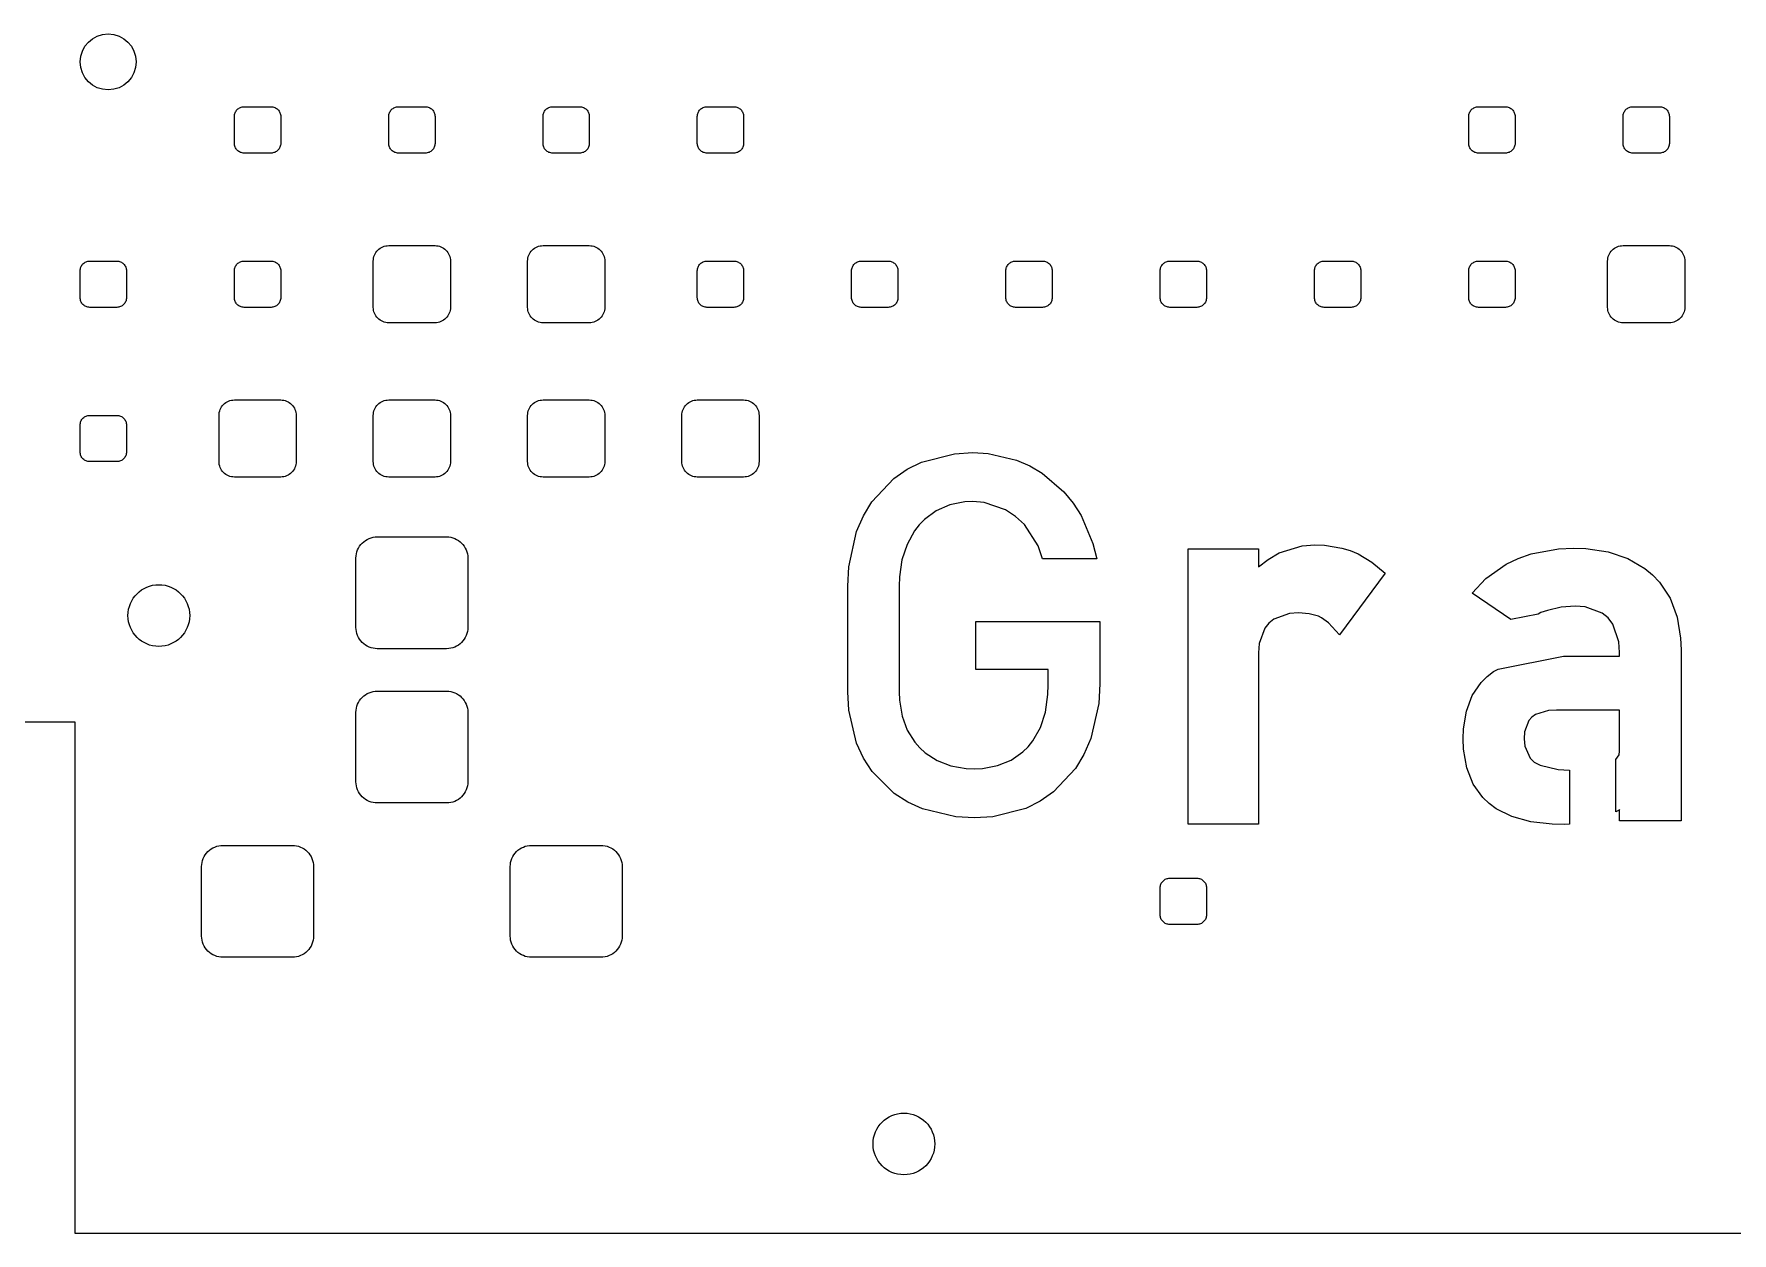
# Model space of a CAD drawing. Header units: millimetres. Extents: x 0 to 324, y 0 to 122.
# Drawn here: x 164.8 to 252.8, y 0 to 62.2 of the extents above; entities that cross this region are included whole.
import ezdxf

# ---------------------------------------------------------------- set-up
doc = ezdxf.new("R2010")
doc.units = ezdxf.units.MM
doc.layers.add('CUT', color=7, linetype='Continuous')

msp = doc.modelspace()

# ---------------------------------------------------------------- linework, layer by layer
at = {"layer": 'CUT'}
for points in [[(177.1, 56), (175.7, 56), (175.651, 56.002), (175.602, 56.01), (175.555, 56.022), (175.509, 56.038), (175.464, 56.059), (175.422, 56.084), (175.383, 56.113), (175.346, 56.146), (175.313, 56.183), (175.284, 56.222), (175.259, 56.264), (175.238, 56.309), (175.222, 56.355), (175.21, 56.402), (175.202, 56.451), (175.2, 56.5), (175.2, 57.9), (175.202, 57.949), (175.21, 57.998), (175.222, 58.045), (175.238, 58.091), (175.259, 58.136), (175.284, 58.178), (175.313, 58.217), (175.346, 58.254), (175.383, 58.287), (175.422, 58.316), (175.464, 58.341), (175.509, 58.362), (175.555, 58.378), (175.602, 58.39), (175.651, 58.398), (175.7, 58.4), (177.1, 58.4), (177.149, 58.398), (177.198, 58.39), (177.245, 58.378), (177.291, 58.362), (177.336, 58.341), (177.378, 58.316), (177.417, 58.287), (177.454, 58.254), (177.487, 58.217), (177.516, 58.178), (177.541, 58.136), (177.562, 58.091), (177.578, 58.045), (177.59, 57.998), (177.598, 57.949), (177.6, 57.9), (177.6, 56.5), (177.598, 56.451), (177.59, 56.402), (177.578, 56.355), (177.562, 56.309), (177.541, 56.264), (177.516, 56.222), (177.487, 56.183), (177.454, 56.146), (177.417, 56.113), (177.378, 56.084), (177.336, 56.059), (177.291, 56.038), (177.245, 56.022), (177.198, 56.01), (177.149, 56.002)], [(185.149, 56.002), (185.1, 56), (183.7, 56), (183.651, 56.002), (183.602, 56.01), (183.555, 56.022), (183.509, 56.038), (183.464, 56.059), (183.422, 56.084), (183.383, 56.113), (183.346, 56.146), (183.313, 56.183), (183.284, 56.222), (183.259, 56.264), (183.238, 56.309), (183.222, 56.355), (183.21, 56.402), (183.202, 56.451), (183.2, 56.5), (183.2, 57.9), (183.202, 57.949), (183.21, 57.998), (183.222, 58.045), (183.238, 58.091), (183.259, 58.136), (183.284, 58.178), (183.313, 58.217), (183.346, 58.254), (183.383, 58.287), (183.422, 58.316), (183.464, 58.341), (183.509, 58.362), (183.555, 58.378), (183.602, 58.39), (183.651, 58.398), (183.7, 58.4), (185.1, 58.4), (185.149, 58.398), (185.198, 58.39), (185.245, 58.378), (185.291, 58.362), (185.336, 58.341), (185.378, 58.316), (185.417, 58.287), (185.454, 58.254), (185.487, 58.217), (185.516, 58.178), (185.541, 58.136), (185.562, 58.091), (185.578, 58.045), (185.59, 57.998), (185.598, 57.949), (185.6, 57.9), (185.6, 56.5), (185.598, 56.451), (185.59, 56.402), (185.578, 56.355), (185.562, 56.309), (185.541, 56.264), (185.516, 56.222), (185.487, 56.183), (185.454, 56.146), (185.417, 56.113), (185.378, 56.084), (185.336, 56.059), (185.291, 56.038), (185.245, 56.022), (185.198, 56.01)], [(193.1, 56), (191.7, 56), (191.651, 56.002), (191.602, 56.01), (191.555, 56.022), (191.509, 56.038), (191.464, 56.059), (191.422, 56.084), (191.383, 56.113), (191.346, 56.146), (191.313, 56.183), (191.284, 56.222), (191.259, 56.264), (191.238, 56.309), (191.222, 56.355), (191.21, 56.402), (191.202, 56.451), (191.2, 56.5), (191.2, 57.9), (191.202, 57.949), (191.21, 57.998), (191.222, 58.045), (191.238, 58.091), (191.259, 58.136), (191.284, 58.178), (191.313, 58.217), (191.346, 58.254), (191.383, 58.287), (191.422, 58.316), (191.464, 58.341), (191.509, 58.362), (191.555, 58.378), (191.602, 58.39), (191.651, 58.398), (191.7, 58.4), (193.1, 58.4), (193.149, 58.398), (193.198, 58.39), (193.245, 58.378), (193.291, 58.362), (193.336, 58.341), (193.378, 58.316), (193.417, 58.287), (193.454, 58.254), (193.487, 58.217), (193.516, 58.178), (193.541, 58.136), (193.562, 58.091), (193.578, 58.045), (193.59, 57.998), (193.598, 57.949), (193.6, 57.9), (193.6, 56.5), (193.598, 56.451), (193.59, 56.402), (193.578, 56.355), (193.562, 56.309), (193.541, 56.264), (193.516, 56.222), (193.487, 56.183), (193.454, 56.146), (193.417, 56.113), (193.378, 56.084), (193.336, 56.059), (193.291, 56.038), (193.245, 56.022), (193.198, 56.01), (193.149, 56.002)], [(201.1, 56), (199.7, 56), (199.651, 56.002), (199.602, 56.01), (199.555, 56.022), (199.509, 56.038), (199.464, 56.059), (199.422, 56.084), (199.383, 56.113), (199.346, 56.146), (199.313, 56.183), (199.284, 56.222), (199.259, 56.264), (199.238, 56.309), (199.222, 56.355), (199.21, 56.402), (199.202, 56.451), (199.2, 56.5), (199.2, 57.9), (199.202, 57.949), (199.21, 57.998), (199.222, 58.045), (199.238, 58.091), (199.259, 58.136), (199.284, 58.178), (199.313, 58.217), (199.346, 58.254), (199.383, 58.287), (199.422, 58.316), (199.464, 58.341), (199.509, 58.362), (199.555, 58.378), (199.602, 58.39), (199.651, 58.398), (199.7, 58.4), (201.1, 58.4), (201.149, 58.398), (201.198, 58.39), (201.245, 58.378), (201.291, 58.362), (201.336, 58.341), (201.378, 58.316), (201.417, 58.287), (201.454, 58.254), (201.487, 58.217), (201.516, 58.178), (201.541, 58.136), (201.562, 58.091), (201.578, 58.045), (201.59, 57.998), (201.598, 57.949), (201.6, 57.9), (201.6, 56.5), (201.598, 56.451), (201.59, 56.402), (201.578, 56.355), (201.562, 56.309), (201.541, 56.264), (201.516, 56.222), (201.487, 56.183), (201.454, 56.146), (201.417, 56.113), (201.378, 56.084), (201.336, 56.059), (201.291, 56.038), (201.245, 56.022), (201.198, 56.01), (201.149, 56.002)], [(241.149, 56.002), (241.1, 56), (239.7, 56), (239.651, 56.002), (239.602, 56.01), (239.555, 56.022), (239.509, 56.038), (239.464, 56.059), (239.422, 56.084), (239.383, 56.113), (239.346, 56.146), (239.313, 56.183), (239.284, 56.222), (239.259, 56.264), (239.238, 56.309), (239.222, 56.355), (239.21, 56.402), (239.202, 56.451), (239.2, 56.5), (239.2, 57.9), (239.202, 57.949), (239.21, 57.998), (239.222, 58.045), (239.238, 58.091), (239.259, 58.136), (239.284, 58.178), (239.313, 58.217), (239.346, 58.254), (239.383, 58.287), (239.422, 58.316), (239.464, 58.341), (239.509, 58.362), (239.555, 58.378), (239.602, 58.39), (239.651, 58.398), (239.7, 58.4), (241.1, 58.4), (241.149, 58.398), (241.198, 58.39), (241.245, 58.378), (241.291, 58.362), (241.336, 58.341), (241.378, 58.316), (241.417, 58.287), (241.454, 58.254), (241.487, 58.217), (241.516, 58.178), (241.541, 58.136), (241.562, 58.091), (241.578, 58.045), (241.59, 57.998), (241.598, 57.949), (241.6, 57.9), (241.6, 56.5), (241.598, 56.451), (241.59, 56.402), (241.578, 56.355), (241.562, 56.309), (241.541, 56.264), (241.516, 56.222), (241.487, 56.183), (241.454, 56.146), (241.417, 56.113), (241.378, 56.084), (241.336, 56.059), (241.291, 56.038), (241.245, 56.022), (241.198, 56.01)], [(249.149, 56.002), (249.1, 56), (247.7, 56), (247.651, 56.002), (247.602, 56.01), (247.555, 56.022), (247.509, 56.038), (247.464, 56.059), (247.422, 56.084), (247.383, 56.113), (247.346, 56.146), (247.313, 56.183), (247.284, 56.222), (247.259, 56.264), (247.238, 56.309), (247.222, 56.355), (247.21, 56.402), (247.202, 56.451), (247.2, 56.5), (247.2, 57.9), (247.202, 57.949), (247.21, 57.998), (247.222, 58.045), (247.238, 58.091), (247.259, 58.136), (247.284, 58.178), (247.313, 58.217), (247.346, 58.254), (247.383, 58.287), (247.422, 58.316), (247.464, 58.341), (247.509, 58.362), (247.555, 58.378), (247.602, 58.39), (247.651, 58.398), (247.7, 58.4), (249.1, 58.4), (249.149, 58.398), (249.198, 58.39), (249.245, 58.378), (249.291, 58.362), (249.336, 58.341), (249.378, 58.316), (249.417, 58.287), (249.454, 58.254), (249.487, 58.217), (249.516, 58.178), (249.541, 58.136), (249.562, 58.091), (249.578, 58.045), (249.59, 57.998), (249.598, 57.949), (249.6, 57.9), (249.6, 56.5), (249.598, 56.451), (249.59, 56.402), (249.578, 56.355), (249.562, 56.309), (249.541, 56.264), (249.516, 56.222), (249.487, 56.183), (249.454, 56.146), (249.417, 56.113), (249.378, 56.084), (249.336, 56.059), (249.291, 56.038), (249.245, 56.022), (249.198, 56.01)], [(185.6, 47.2), (183.2, 47.2), (183.122, 47.204), (183.044, 47.215), (182.968, 47.234), (182.894, 47.261), (182.823, 47.294), (182.756, 47.335), (182.692, 47.382), (182.634, 47.434), (182.582, 47.492), (182.535, 47.556), (182.494, 47.623), (182.461, 47.694), (182.434, 47.768), (182.415, 47.844), (182.404, 47.922), (182.4, 48), (182.4, 50.4), (182.404, 50.478), (182.415, 50.556), (182.434, 50.632), (182.461, 50.706), (182.494, 50.777), (182.535, 50.844), (182.582, 50.908), (182.634, 50.966), (182.692, 51.018), (182.756, 51.065), (182.823, 51.106), (182.894, 51.139), (182.968, 51.166), (183.044, 51.185), (183.122, 51.196), (183.2, 51.2), (185.6, 51.2), (185.678, 51.196), (185.756, 51.185), (185.832, 51.166), (185.906, 51.139), (185.977, 51.106), (186.044, 51.065), (186.108, 51.018), (186.166, 50.966), (186.218, 50.908), (186.265, 50.844), (186.306, 50.777), (186.339, 50.706), (186.366, 50.632), (186.385, 50.556), (186.396, 50.478), (186.4, 50.4), (186.4, 48), (186.396, 47.922), (186.385, 47.844), (186.366, 47.768), (186.339, 47.694), (186.306, 47.623), (186.265, 47.556), (186.218, 47.492), (186.166, 47.434), (186.108, 47.382), (186.044, 47.335), (185.977, 47.294), (185.906, 47.261), (185.832, 47.234), (185.756, 47.215), (185.678, 47.204)], [(193.6, 47.2), (191.2, 47.2), (191.122, 47.204), (191.044, 47.215), (190.968, 47.234), (190.894, 47.261), (190.823, 47.294), (190.756, 47.335), (190.692, 47.382), (190.634, 47.434), (190.582, 47.492), (190.535, 47.556), (190.494, 47.623), (190.461, 47.694), (190.434, 47.768), (190.415, 47.844), (190.404, 47.922), (190.4, 48), (190.4, 50.4), (190.404, 50.478), (190.415, 50.556), (190.434, 50.632), (190.461, 50.706), (190.494, 50.777), (190.535, 50.844), (190.582, 50.908), (190.634, 50.966), (190.692, 51.018), (190.756, 51.065), (190.823, 51.106), (190.894, 51.139), (190.968, 51.166), (191.044, 51.185), (191.122, 51.196), (191.2, 51.2), (193.6, 51.2), (193.678, 51.196), (193.756, 51.185), (193.832, 51.166), (193.906, 51.139), (193.977, 51.106), (194.044, 51.065), (194.108, 51.018), (194.166, 50.966), (194.218, 50.908), (194.265, 50.844), (194.306, 50.777), (194.339, 50.706), (194.366, 50.632), (194.385, 50.556), (194.396, 50.478), (194.4, 50.4), (194.4, 48), (194.396, 47.922), (194.385, 47.844), (194.366, 47.768), (194.339, 47.694), (194.306, 47.623), (194.265, 47.556), (194.218, 47.492), (194.166, 47.434), (194.108, 47.382), (194.044, 47.335), (193.977, 47.294), (193.906, 47.261), (193.832, 47.234), (193.756, 47.215), (193.678, 47.204)], [(249.6, 47.2), (247.2, 47.2), (247.122, 47.204), (247.044, 47.215), (246.968, 47.234), (246.894, 47.261), (246.823, 47.294), (246.756, 47.335), (246.692, 47.382), (246.634, 47.434), (246.582, 47.492), (246.535, 47.556), (246.494, 47.623), (246.461, 47.694), (246.434, 47.768), (246.415, 47.844), (246.404, 47.922), (246.4, 48), (246.4, 50.4), (246.404, 50.478), (246.415, 50.556), (246.434, 50.632), (246.461, 50.706), (246.494, 50.777), (246.535, 50.844), (246.582, 50.908), (246.634, 50.966), (246.692, 51.018), (246.756, 51.065), (246.823, 51.106), (246.894, 51.139), (246.968, 51.166), (247.044, 51.185), (247.122, 51.196), (247.2, 51.2), (249.6, 51.2), (249.678, 51.196), (249.756, 51.185), (249.832, 51.166), (249.906, 51.139), (249.977, 51.106), (250.044, 51.065), (250.108, 51.018), (250.166, 50.966), (250.218, 50.908), (250.265, 50.844), (250.306, 50.777), (250.339, 50.706), (250.366, 50.632), (250.385, 50.556), (250.396, 50.478), (250.4, 50.4), (250.4, 48), (250.396, 47.922), (250.385, 47.844), (250.366, 47.768), (250.339, 47.694), (250.306, 47.623), (250.265, 47.556), (250.218, 47.492), (250.166, 47.434), (250.108, 47.382), (250.044, 47.335), (249.977, 47.294), (249.906, 47.261), (249.832, 47.234), (249.756, 47.215), (249.678, 47.204)], [(169.1, 48), (167.7, 48), (167.651, 48.002), (167.602, 48.01), (167.555, 48.022), (167.509, 48.038), (167.464, 48.059), (167.422, 48.084), (167.383, 48.113), (167.346, 48.146), (167.313, 48.183), (167.284, 48.222), (167.259, 48.264), (167.238, 48.309), (167.222, 48.355), (167.21, 48.402), (167.202, 48.451), (167.2, 48.5), (167.2, 49.9), (167.202, 49.949), (167.21, 49.998), (167.222, 50.045), (167.238, 50.091), (167.259, 50.136), (167.284, 50.178), (167.313, 50.217), (167.346, 50.254), (167.383, 50.287), (167.422, 50.316), (167.464, 50.341), (167.509, 50.362), (167.555, 50.378), (167.602, 50.39), (167.651, 50.398), (167.7, 50.4), (169.1, 50.4), (169.149, 50.398), (169.198, 50.39), (169.245, 50.378), (169.291, 50.362), (169.336, 50.341), (169.378, 50.316), (169.417, 50.287), (169.454, 50.254), (169.487, 50.217), (169.516, 50.178), (169.541, 50.136), (169.562, 50.091), (169.578, 50.045), (169.59, 49.998), (169.598, 49.949), (169.6, 49.9), (169.6, 48.5), (169.598, 48.451), (169.59, 48.402), (169.578, 48.355), (169.562, 48.309), (169.541, 48.264), (169.516, 48.222), (169.487, 48.183), (169.454, 48.146), (169.417, 48.113), (169.378, 48.084), (169.336, 48.059), (169.291, 48.038), (169.245, 48.022), (169.198, 48.01), (169.149, 48.002)], [(177.149, 48.002), (177.1, 48), (175.7, 48), (175.651, 48.002), (175.602, 48.01), (175.555, 48.022), (175.509, 48.038), (175.464, 48.059), (175.422, 48.084), (175.383, 48.113), (175.346, 48.146), (175.313, 48.183), (175.284, 48.222), (175.259, 48.264), (175.238, 48.309), (175.222, 48.355), (175.21, 48.402), (175.202, 48.451), (175.2, 48.5), (175.2, 49.9), (175.202, 49.949), (175.21, 49.998), (175.222, 50.045), (175.238, 50.091), (175.259, 50.136), (175.284, 50.178), (175.313, 50.217), (175.346, 50.254), (175.383, 50.287), (175.422, 50.316), (175.464, 50.341), (175.509, 50.362), (175.555, 50.378), (175.602, 50.39), (175.651, 50.398), (175.7, 50.4), (177.1, 50.4), (177.149, 50.398), (177.198, 50.39), (177.245, 50.378), (177.291, 50.362), (177.336, 50.341), (177.378, 50.316), (177.417, 50.287), (177.454, 50.254), (177.487, 50.217), (177.516, 50.178), (177.541, 50.136), (177.562, 50.091), (177.578, 50.045), (177.59, 49.998), (177.598, 49.949), (177.6, 49.9), (177.6, 48.5), (177.598, 48.451), (177.59, 48.402), (177.578, 48.355), (177.562, 48.309), (177.541, 48.264), (177.516, 48.222), (177.487, 48.183), (177.454, 48.146), (177.417, 48.113), (177.378, 48.084), (177.336, 48.059), (177.291, 48.038), (177.245, 48.022), (177.198, 48.01)], [(201.149, 48.002), (201.1, 48), (199.7, 48), (199.651, 48.002), (199.602, 48.01), (199.555, 48.022), (199.509, 48.038), (199.464, 48.059), (199.422, 48.084), (199.383, 48.113), (199.346, 48.146), (199.313, 48.183), (199.284, 48.222), (199.259, 48.264), (199.238, 48.309), (199.222, 48.355), (199.21, 48.402), (199.202, 48.451), (199.2, 48.5), (199.2, 49.9), (199.202, 49.949), (199.21, 49.998), (199.222, 50.045), (199.238, 50.091), (199.259, 50.136), (199.284, 50.178), (199.313, 50.217), (199.346, 50.254), (199.383, 50.287), (199.422, 50.316), (199.464, 50.341), (199.509, 50.362), (199.555, 50.378), (199.602, 50.39), (199.651, 50.398), (199.7, 50.4), (201.1, 50.4), (201.149, 50.398), (201.198, 50.39), (201.245, 50.378), (201.291, 50.362), (201.336, 50.341), (201.378, 50.316), (201.417, 50.287), (201.454, 50.254), (201.487, 50.217), (201.516, 50.178), (201.541, 50.136), (201.562, 50.091), (201.578, 50.045), (201.59, 49.998), (201.598, 49.949), (201.6, 49.9), (201.6, 48.5), (201.598, 48.451), (201.59, 48.402), (201.578, 48.355), (201.562, 48.309), (201.541, 48.264), (201.516, 48.222), (201.487, 48.183), (201.454, 48.146), (201.417, 48.113), (201.378, 48.084), (201.336, 48.059), (201.291, 48.038), (201.245, 48.022), (201.198, 48.01)], [(209.149, 48.002), (209.1, 48), (207.7, 48), (207.651, 48.002), (207.602, 48.01), (207.555, 48.022), (207.509, 48.038), (207.464, 48.059), (207.422, 48.084), (207.383, 48.113), (207.346, 48.146), (207.313, 48.183), (207.284, 48.222), (207.259, 48.264), (207.238, 48.309), (207.222, 48.355), (207.21, 48.402), (207.202, 48.451), (207.2, 48.5), (207.2, 49.9), (207.202, 49.949), (207.21, 49.998), (207.222, 50.045), (207.238, 50.091), (207.259, 50.136), (207.284, 50.178), (207.313, 50.217), (207.346, 50.254), (207.383, 50.287), (207.422, 50.316), (207.464, 50.341), (207.509, 50.362), (207.555, 50.378), (207.602, 50.39), (207.651, 50.398), (207.7, 50.4), (209.1, 50.4), (209.149, 50.398), (209.198, 50.39), (209.245, 50.378), (209.291, 50.362), (209.336, 50.341), (209.378, 50.316), (209.417, 50.287), (209.454, 50.254), (209.487, 50.217), (209.516, 50.178), (209.541, 50.136), (209.562, 50.091), (209.578, 50.045), (209.59, 49.998), (209.598, 49.949), (209.6, 49.9), (209.6, 48.5), (209.598, 48.451), (209.59, 48.402), (209.578, 48.355), (209.562, 48.309), (209.541, 48.264), (209.516, 48.222), (209.487, 48.183), (209.454, 48.146), (209.417, 48.113), (209.378, 48.084), (209.336, 48.059), (209.291, 48.038), (209.245, 48.022), (209.198, 48.01)], [(217.149, 48.002), (217.1, 48), (215.7, 48), (215.651, 48.002), (215.602, 48.01), (215.555, 48.022), (215.509, 48.038), (215.464, 48.059), (215.422, 48.084), (215.383, 48.113), (215.346, 48.146), (215.313, 48.183), (215.284, 48.222), (215.259, 48.264), (215.238, 48.309), (215.222, 48.355), (215.21, 48.402), (215.202, 48.451), (215.2, 48.5), (215.2, 49.9), (215.202, 49.949), (215.21, 49.998), (215.222, 50.045), (215.238, 50.091), (215.259, 50.136), (215.284, 50.178), (215.313, 50.217), (215.346, 50.254), (215.383, 50.287), (215.422, 50.316), (215.464, 50.341), (215.509, 50.362), (215.555, 50.378), (215.602, 50.39), (215.651, 50.398), (215.7, 50.4), (217.1, 50.4), (217.149, 50.398), (217.198, 50.39), (217.245, 50.378), (217.291, 50.362), (217.336, 50.341), (217.378, 50.316), (217.417, 50.287), (217.454, 50.254), (217.487, 50.217), (217.516, 50.178), (217.541, 50.136), (217.562, 50.091), (217.578, 50.045), (217.59, 49.998), (217.598, 49.949), (217.6, 49.9), (217.6, 48.5), (217.598, 48.451), (217.59, 48.402), (217.578, 48.355), (217.562, 48.309), (217.541, 48.264), (217.516, 48.222), (217.487, 48.183), (217.454, 48.146), (217.417, 48.113), (217.378, 48.084), (217.336, 48.059), (217.291, 48.038), (217.245, 48.022), (217.198, 48.01)], [(225.1, 48), (223.7, 48), (223.651, 48.002), (223.602, 48.01), (223.555, 48.022), (223.509, 48.038), (223.464, 48.059), (223.422, 48.084), (223.383, 48.113), (223.346, 48.146), (223.313, 48.183), (223.284, 48.222), (223.259, 48.264), (223.238, 48.309), (223.222, 48.355), (223.21, 48.402), (223.202, 48.451), (223.2, 48.5), (223.2, 49.9), (223.202, 49.949), (223.21, 49.998), (223.222, 50.045), (223.238, 50.091), (223.259, 50.136), (223.284, 50.178), (223.313, 50.217), (223.346, 50.254), (223.383, 50.287), (223.422, 50.316), (223.464, 50.341), (223.509, 50.362), (223.555, 50.378), (223.602, 50.39), (223.651, 50.398), (223.7, 50.4), (225.1, 50.4), (225.149, 50.398), (225.198, 50.39), (225.245, 50.378), (225.291, 50.362), (225.336, 50.341), (225.378, 50.316), (225.417, 50.287), (225.454, 50.254), (225.487, 50.217), (225.516, 50.178), (225.541, 50.136), (225.562, 50.091), (225.578, 50.045), (225.59, 49.998), (225.598, 49.949), (225.6, 49.9), (225.6, 48.5), (225.598, 48.451), (225.59, 48.402), (225.578, 48.355), (225.562, 48.309), (225.541, 48.264), (225.516, 48.222), (225.487, 48.183), (225.454, 48.146), (225.417, 48.113), (225.378, 48.084), (225.336, 48.059), (225.291, 48.038), (225.245, 48.022), (225.198, 48.01), (225.149, 48.002)], [(233.1, 48), (231.7, 48), (231.651, 48.002), (231.602, 48.01), (231.555, 48.022), (231.509, 48.038), (231.464, 48.059), (231.422, 48.084), (231.383, 48.113), (231.346, 48.146), (231.313, 48.183), (231.284, 48.222), (231.259, 48.264), (231.238, 48.309), (231.222, 48.355), (231.21, 48.402), (231.202, 48.451), (231.2, 48.5), (231.2, 49.9), (231.202, 49.949), (231.21, 49.998), (231.222, 50.045), (231.238, 50.091), (231.259, 50.136), (231.284, 50.178), (231.313, 50.217), (231.346, 50.254), (231.383, 50.287), (231.422, 50.316), (231.464, 50.341), (231.509, 50.362), (231.555, 50.378), (231.602, 50.39), (231.651, 50.398), (231.7, 50.4), (233.1, 50.4), (233.149, 50.398), (233.198, 50.39), (233.245, 50.378), (233.291, 50.362), (233.336, 50.341), (233.378, 50.316), (233.417, 50.287), (233.454, 50.254), (233.487, 50.217), (233.516, 50.178), (233.541, 50.136), (233.562, 50.091), (233.578, 50.045), (233.59, 49.998), (233.598, 49.949), (233.6, 49.9), (233.6, 48.5), (233.598, 48.451), (233.59, 48.402), (233.578, 48.355), (233.562, 48.309), (233.541, 48.264), (233.516, 48.222), (233.487, 48.183), (233.454, 48.146), (233.417, 48.113), (233.378, 48.084), (233.336, 48.059), (233.291, 48.038), (233.245, 48.022), (233.198, 48.01), (233.149, 48.002)], [(241.149, 48.002), (241.1, 48), (239.7, 48), (239.651, 48.002), (239.602, 48.01), (239.555, 48.022), (239.509, 48.038), (239.464, 48.059), (239.422, 48.084), (239.383, 48.113), (239.346, 48.146), (239.313, 48.183), (239.284, 48.222), (239.259, 48.264), (239.238, 48.309), (239.222, 48.355), (239.21, 48.402), (239.202, 48.451), (239.2, 48.5), (239.2, 49.9), (239.202, 49.949), (239.21, 49.998), (239.222, 50.045), (239.238, 50.091), (239.259, 50.136), (239.284, 50.178), (239.313, 50.217), (239.346, 50.254), (239.383, 50.287), (239.422, 50.316), (239.464, 50.341), (239.509, 50.362), (239.555, 50.378), (239.602, 50.39), (239.651, 50.398), (239.7, 50.4), (241.1, 50.4), (241.149, 50.398), (241.198, 50.39), (241.245, 50.378), (241.291, 50.362), (241.336, 50.341), (241.378, 50.316), (241.417, 50.287), (241.454, 50.254), (241.487, 50.217), (241.516, 50.178), (241.541, 50.136), (241.562, 50.091), (241.578, 50.045), (241.59, 49.998), (241.598, 49.949), (241.6, 49.9), (241.6, 48.5), (241.598, 48.451), (241.59, 48.402), (241.578, 48.355), (241.562, 48.309), (241.541, 48.264), (241.516, 48.222), (241.487, 48.183), (241.454, 48.146), (241.417, 48.113), (241.378, 48.084), (241.336, 48.059), (241.291, 48.038), (241.245, 48.022), (241.198, 48.01)], [(177.6, 39.2), (175.2, 39.2), (175.122, 39.204), (175.044, 39.215), (174.968, 39.234), (174.894, 39.261), (174.823, 39.294), (174.756, 39.335), (174.692, 39.382), (174.634, 39.434), (174.582, 39.492), (174.535, 39.556), (174.494, 39.623), (174.461, 39.694), (174.434, 39.768), (174.415, 39.844), (174.404, 39.922), (174.4, 40), (174.4, 42.4), (174.404, 42.478), (174.415, 42.556), (174.434, 42.632), (174.461, 42.706), (174.494, 42.777), (174.535, 42.844), (174.582, 42.908), (174.634, 42.966), (174.692, 43.018), (174.756, 43.065), (174.823, 43.106), (174.894, 43.139), (174.968, 43.166), (175.044, 43.185), (175.122, 43.196), (175.2, 43.2), (177.6, 43.2), (177.678, 43.196), (177.756, 43.185), (177.832, 43.166), (177.906, 43.139), (177.977, 43.106), (178.044, 43.065), (178.108, 43.018), (178.166, 42.966), (178.218, 42.908), (178.265, 42.844), (178.306, 42.777), (178.339, 42.706), (178.366, 42.632), (178.385, 42.556), (178.396, 42.478), (178.4, 42.4), (178.4, 40), (178.396, 39.922), (178.385, 39.844), (178.366, 39.768), (178.339, 39.694), (178.306, 39.623), (178.265, 39.556), (178.218, 39.492), (178.166, 39.434), (178.108, 39.382), (178.044, 39.335), (177.977, 39.294), (177.906, 39.261), (177.832, 39.234), (177.756, 39.215), (177.678, 39.204)], [(185.6, 39.2), (183.2, 39.2), (183.122, 39.204), (183.044, 39.215), (182.968, 39.234), (182.894, 39.261), (182.823, 39.294), (182.756, 39.335), (182.692, 39.382), (182.634, 39.434), (182.582, 39.492), (182.535, 39.556), (182.494, 39.623), (182.461, 39.694), (182.434, 39.768), (182.415, 39.844), (182.404, 39.922), (182.4, 40), (182.4, 42.4), (182.404, 42.478), (182.415, 42.556), (182.434, 42.632), (182.461, 42.706), (182.494, 42.777), (182.535, 42.844), (182.582, 42.908), (182.634, 42.966), (182.692, 43.018), (182.756, 43.065), (182.823, 43.106), (182.894, 43.139), (182.968, 43.166), (183.044, 43.185), (183.122, 43.196), (183.2, 43.2), (185.6, 43.2), (185.678, 43.196), (185.756, 43.185), (185.832, 43.166), (185.906, 43.139), (185.977, 43.106), (186.044, 43.065), (186.108, 43.018), (186.166, 42.966), (186.218, 42.908), (186.265, 42.844), (186.306, 42.777), (186.339, 42.706), (186.366, 42.632), (186.385, 42.556), (186.396, 42.478), (186.4, 42.4), (186.4, 40), (186.396, 39.922), (186.385, 39.844), (186.366, 39.768), (186.339, 39.694), (186.306, 39.623), (186.265, 39.556), (186.218, 39.492), (186.166, 39.434), (186.108, 39.382), (186.044, 39.335), (185.977, 39.294), (185.906, 39.261), (185.832, 39.234), (185.756, 39.215), (185.678, 39.204)], [(193.678, 39.204), (193.6, 39.2), (191.2, 39.2), (191.122, 39.204), (191.044, 39.215), (190.968, 39.234), (190.894, 39.261), (190.823, 39.294), (190.756, 39.335), (190.692, 39.382), (190.634, 39.434), (190.582, 39.492), (190.535, 39.556), (190.494, 39.623), (190.461, 39.694), (190.434, 39.768), (190.415, 39.844), (190.404, 39.922), (190.4, 40), (190.4, 42.4), (190.404, 42.478), (190.415, 42.556), (190.434, 42.632), (190.461, 42.706), (190.494, 42.777), (190.535, 42.844), (190.582, 42.908), (190.634, 42.966), (190.692, 43.018), (190.756, 43.065), (190.823, 43.106), (190.894, 43.139), (190.968, 43.166), (191.044, 43.185), (191.122, 43.196), (191.2, 43.2), (193.6, 43.2), (193.678, 43.196), (193.756, 43.185), (193.832, 43.166), (193.906, 43.139), (193.977, 43.106), (194.044, 43.065), (194.108, 43.018), (194.166, 42.966), (194.218, 42.908), (194.265, 42.844), (194.306, 42.777), (194.339, 42.706), (194.366, 42.632), (194.385, 42.556), (194.396, 42.478), (194.4, 42.4), (194.4, 40), (194.396, 39.922), (194.385, 39.844), (194.366, 39.768), (194.339, 39.694), (194.306, 39.623), (194.265, 39.556), (194.218, 39.492), (194.166, 39.434), (194.108, 39.382), (194.044, 39.335), (193.977, 39.294), (193.906, 39.261), (193.832, 39.234), (193.756, 39.215)], [(201.678, 39.204), (201.6, 39.2), (199.2, 39.2), (199.122, 39.204), (199.044, 39.215), (198.968, 39.234), (198.894, 39.261), (198.823, 39.294), (198.756, 39.335), (198.692, 39.382), (198.634, 39.434), (198.582, 39.492), (198.535, 39.556), (198.494, 39.623), (198.461, 39.694), (198.434, 39.768), (198.415, 39.844), (198.404, 39.922), (198.4, 40), (198.4, 42.4), (198.404, 42.478), (198.415, 42.556), (198.434, 42.632), (198.461, 42.706), (198.494, 42.777), (198.535, 42.844), (198.582, 42.908), (198.634, 42.966), (198.692, 43.018), (198.756, 43.065), (198.823, 43.106), (198.894, 43.139), (198.968, 43.166), (199.044, 43.185), (199.122, 43.196), (199.2, 43.2), (201.6, 43.2), (201.678, 43.196), (201.756, 43.185), (201.832, 43.166), (201.906, 43.139), (201.977, 43.106), (202.044, 43.065), (202.108, 43.018), (202.166, 42.966), (202.218, 42.908), (202.265, 42.844), (202.306, 42.777), (202.339, 42.706), (202.366, 42.632), (202.385, 42.556), (202.396, 42.478), (202.4, 42.4), (202.4, 40), (202.396, 39.922), (202.385, 39.844), (202.366, 39.768), (202.339, 39.694), (202.306, 39.623), (202.265, 39.556), (202.218, 39.492), (202.166, 39.434), (202.108, 39.382), (202.044, 39.335), (201.977, 39.294), (201.906, 39.261), (201.832, 39.234), (201.756, 39.215)], [(169.149, 40.002), (169.1, 40), (167.7, 40), (167.651, 40.002), (167.602, 40.01), (167.555, 40.022), (167.509, 40.038), (167.464, 40.059), (167.422, 40.084), (167.383, 40.113), (167.346, 40.146), (167.313, 40.183), (167.284, 40.222), (167.259, 40.264), (167.238, 40.309), (167.222, 40.355), (167.21, 40.402), (167.202, 40.451), (167.2, 40.5), (167.2, 41.9), (167.202, 41.949), (167.21, 41.998), (167.222, 42.045), (167.238, 42.091), (167.259, 42.136), (167.284, 42.178), (167.313, 42.217), (167.346, 42.254), (167.383, 42.287), (167.422, 42.316), (167.464, 42.341), (167.509, 42.362), (167.555, 42.378), (167.602, 42.39), (167.651, 42.398), (167.7, 42.4), (169.1, 42.4), (169.149, 42.398), (169.198, 42.39), (169.245, 42.378), (169.291, 42.362), (169.336, 42.341), (169.378, 42.316), (169.417, 42.287), (169.454, 42.254), (169.487, 42.217), (169.516, 42.178), (169.541, 42.136), (169.562, 42.091), (169.578, 42.045), (169.59, 41.998), (169.598, 41.949), (169.6, 41.9), (169.6, 40.5), (169.598, 40.451), (169.59, 40.402), (169.578, 40.355), (169.562, 40.309), (169.541, 40.264), (169.516, 40.222), (169.487, 40.183), (169.454, 40.146), (169.417, 40.113), (169.378, 40.084), (169.336, 40.059), (169.291, 40.038), (169.245, 40.022), (169.198, 40.01)], [(207.051, 34.55), (207.455, 36.373), (207.808, 37.184), (208.254, 37.92), (209.387, 39.13), (210.074, 39.604), (210.832, 39.981), (212.54, 40.412), (213.49, 40.466), (214.282, 40.423), (215.758, 40.078), (216.441, 39.776), (217.082, 39.397), (218.202, 38.433), (218.682, 37.849), (219.098, 37.205), (219.711, 35.758), (219.907, 34.955), (217.09, 34.955), (216.868, 35.633), (216.172, 36.735), (215.698, 37.159), (215.173, 37.495), (214.069, 37.879), (213.49, 37.927), (213.067, 37.908), (212.286, 37.757), (211.591, 37.455), (210.982, 37.002), (210.71, 36.719), (210.465, 36.406), (210.074, 35.707), (209.812, 34.912), (209.682, 34.021), (209.665, 33.539), (209.665, 28.065), (209.682, 27.623), (209.816, 26.808), (210.083, 26.082), (210.484, 25.447), (210.735, 25.163), (211.014, 24.908), (211.636, 24.499), (212.345, 24.227), (213.138, 24.09), (213.568, 24.073), (213.99, 24.091), (214.772, 24.235), (215.467, 24.521), (216.075, 24.951), (216.347, 25.22), (216.593, 25.522), (216.986, 26.21), (217.249, 27.011), (217.38, 27.925), (217.396, 28.424), (217.396, 29.229), (213.633, 29.229), (213.633, 31.714), (220.062, 31.714), (220.062, 28.473), (220.011, 27.461), (219.605, 25.635), (219.249, 24.82), (218.805, 24.082), (217.672, 22.87), (216.984, 22.396), (216.226, 22.019), (214.517, 21.588), (213.568, 21.534), (212.611, 21.585), (210.882, 21.989), (210.11, 22.343), (209.413, 22.79), (208.266, 23.933), (207.816, 24.628), (207.459, 25.396), (207.051, 27.114), (207, 28.065), (207, 33.539)], [(186.2, 30.3), (182.6, 30.3), (182.492, 30.305), (182.385, 30.321), (182.281, 30.347), (182.179, 30.384), (182.081, 30.43), (181.989, 30.485), (181.902, 30.55), (181.822, 30.622), (181.75, 30.702), (181.685, 30.789), (181.63, 30.881), (181.584, 30.979), (181.547, 31.081), (181.521, 31.185), (181.505, 31.292), (181.5, 31.4), (181.5, 35), (181.505, 35.108), (181.521, 35.215), (181.547, 35.319), (181.584, 35.421), (181.63, 35.519), (181.685, 35.611), (181.75, 35.698), (181.822, 35.778), (181.902, 35.85), (181.989, 35.915), (182.081, 35.97), (182.179, 36.016), (182.281, 36.053), (182.385, 36.079), (182.492, 36.095), (182.6, 36.1), (186.2, 36.1), (186.308, 36.095), (186.415, 36.079), (186.519, 36.053), (186.621, 36.016), (186.719, 35.97), (186.811, 35.915), (186.898, 35.85), (186.978, 35.778), (187.05, 35.698), (187.115, 35.611), (187.17, 35.519), (187.216, 35.421), (187.253, 35.319), (187.279, 35.215), (187.295, 35.108), (187.3, 35), (187.3, 31.4), (187.295, 31.292), (187.279, 31.185), (187.253, 31.081), (187.216, 30.979), (187.17, 30.881), (187.115, 30.789), (187.05, 30.702), (186.978, 30.622), (186.898, 30.55), (186.811, 30.485), (186.719, 30.43), (186.621, 30.384), (186.519, 30.347), (186.415, 30.321), (186.308, 30.305)], [(228.828, 31.63), (228.62, 31.37), (228.332, 30.57), (228.296, 30.087), (228.296, 21.207), (224.654, 21.207), (224.654, 35.486), (228.296, 35.486), (228.296, 34.538), (228.792, 34.925), (229.373, 35.263), (230.56, 35.631), (231.221, 35.679), (231.723, 35.66), (232.61, 35.519), (233.045, 35.388), (233.461, 35.217), (234.17, 34.79), (234.86, 34.21), (232.5, 31.016), (231.925, 31.637), (231.571, 31.898), (231.404, 31.979), (230.931, 32.115), (230.375, 32.161), (229.901, 32.127), (229.09, 31.838)], [(246.119, 32.144), (245.236, 32.468), (244.71, 32.507), (243.992, 32.452), (243.274, 32.285), (242.943, 32.169), (242.804, 32.099), (241.377, 31.815), (239.371, 33.188), (240.088, 33.941), (241.133, 34.683), (241.763, 34.981), (242.439, 35.217), (243.858, 35.48), (244.63, 35.513), (245.268, 35.492), (246.423, 35.323), (247.451, 34.979), (248.332, 34.461), (248.728, 34.127), (249.083, 33.751), (249.635, 32.915), (250.003, 31.936), (250.183, 30.838), (250.206, 30.239), (250.206, 21.373), (247.022, 21.373), (247.022, 21.956), (246.991, 21.931), (246.822, 21.838), (246.822, 24.56), (246.992, 24.79), (247.022, 24.993), (247.022, 27.112), (243.753, 27.112), (243.331, 27.087), (242.665, 26.888), (242.461, 26.747), (242.309, 26.573), (242.094, 25.988), (242.068, 25.631), (242.102, 25.248), (242.385, 24.62), (242.596, 24.422), (242.896, 24.256), (243.832, 24.034), (244.419, 24.006), (244.422, 24.006), (244.422, 21.196), (244.143, 21.181), (243.522, 21.197), (242.413, 21.329), (241.441, 21.597), (240.621, 22.003), (240.255, 22.27), (239.928, 22.578), (239.427, 23.279), (239.093, 24.126), (238.931, 25.09), (238.911, 25.628), (238.93, 26.142), (239.078, 27.063), (239.384, 27.875), (239.845, 28.551), (240.146, 28.85), (240.485, 29.111), (240.731, 29.24), (244.114, 29.912), (247.022, 29.912), (247.022, 30.106), (246.982, 30.662), (246.669, 31.574), (246.425, 31.892)], [(186.2, 22.3), (182.6, 22.3), (182.492, 22.305), (182.385, 22.321), (182.281, 22.347), (182.179, 22.384), (182.081, 22.43), (181.989, 22.485), (181.902, 22.55), (181.822, 22.622), (181.75, 22.702), (181.685, 22.789), (181.63, 22.881), (181.584, 22.979), (181.547, 23.081), (181.521, 23.185), (181.505, 23.292), (181.5, 23.4), (181.5, 27), (181.505, 27.108), (181.521, 27.215), (181.547, 27.319), (181.584, 27.421), (181.63, 27.519), (181.685, 27.611), (181.75, 27.698), (181.822, 27.778), (181.902, 27.85), (181.989, 27.915), (182.081, 27.97), (182.179, 28.016), (182.281, 28.053), (182.385, 28.079), (182.492, 28.095), (182.6, 28.1), (186.2, 28.1), (186.308, 28.095), (186.415, 28.079), (186.519, 28.053), (186.621, 28.016), (186.719, 27.97), (186.811, 27.915), (186.898, 27.85), (186.978, 27.778), (187.05, 27.698), (187.115, 27.611), (187.17, 27.519), (187.216, 27.421), (187.253, 27.319), (187.279, 27.215), (187.295, 27.108), (187.3, 27), (187.3, 23.4), (187.295, 23.292), (187.279, 23.185), (187.253, 23.081), (187.216, 22.979), (187.17, 22.881), (187.115, 22.789), (187.05, 22.702), (186.978, 22.622), (186.898, 22.55), (186.811, 22.485), (186.719, 22.43), (186.621, 22.384), (186.519, 22.347), (186.415, 22.321), (186.308, 22.305)], [(178.2, 14.3), (174.6, 14.3), (174.492, 14.305), (174.385, 14.321), (174.281, 14.347), (174.179, 14.384), (174.081, 14.43), (173.989, 14.485), (173.902, 14.55), (173.822, 14.622), (173.75, 14.702), (173.685, 14.789), (173.63, 14.881), (173.584, 14.979), (173.547, 15.081), (173.521, 15.185), (173.505, 15.292), (173.5, 15.4), (173.5, 19), (173.505, 19.108), (173.521, 19.215), (173.547, 19.319), (173.584, 19.421), (173.63, 19.519), (173.685, 19.611), (173.75, 19.698), (173.822, 19.778), (173.902, 19.85), (173.989, 19.915), (174.081, 19.97), (174.179, 20.016), (174.281, 20.053), (174.385, 20.079), (174.492, 20.095), (174.6, 20.1), (178.2, 20.1), (178.308, 20.095), (178.415, 20.079), (178.519, 20.053), (178.621, 20.016), (178.719, 19.97), (178.811, 19.915), (178.898, 19.85), (178.978, 19.778), (179.05, 19.698), (179.115, 19.611), (179.17, 19.519), (179.216, 19.421), (179.253, 19.319), (179.279, 19.215), (179.295, 19.108), (179.3, 19), (179.3, 15.4), (179.295, 15.292), (179.279, 15.185), (179.253, 15.081), (179.216, 14.979), (179.17, 14.881), (179.115, 14.789), (179.05, 14.702), (178.978, 14.622), (178.898, 14.55), (178.811, 14.485), (178.719, 14.43), (178.621, 14.384), (178.519, 14.347), (178.415, 14.321), (178.308, 14.305)], [(194.308, 14.305), (194.2, 14.3), (190.6, 14.3), (190.492, 14.305), (190.385, 14.321), (190.281, 14.347), (190.179, 14.384), (190.081, 14.43), (189.989, 14.485), (189.902, 14.55), (189.822, 14.622), (189.75, 14.702), (189.685, 14.789), (189.63, 14.881), (189.584, 14.979), (189.547, 15.081), (189.521, 15.185), (189.505, 15.292), (189.5, 15.4), (189.5, 19), (189.505, 19.108), (189.521, 19.215), (189.547, 19.319), (189.584, 19.421), (189.63, 19.519), (189.685, 19.611), (189.75, 19.698), (189.822, 19.778), (189.902, 19.85), (189.989, 19.915), (190.081, 19.97), (190.179, 20.016), (190.281, 20.053), (190.385, 20.079), (190.492, 20.095), (190.6, 20.1), (194.2, 20.1), (194.308, 20.095), (194.415, 20.079), (194.519, 20.053), (194.621, 20.016), (194.719, 19.97), (194.811, 19.915), (194.898, 19.85), (194.978, 19.778), (195.05, 19.698), (195.115, 19.611), (195.17, 19.519), (195.216, 19.421), (195.253, 19.319), (195.279, 19.215), (195.295, 19.108), (195.3, 19), (195.3, 15.4), (195.295, 15.292), (195.279, 15.185), (195.253, 15.081), (195.216, 14.979), (195.17, 14.881), (195.115, 14.789), (195.05, 14.702), (194.978, 14.622), (194.898, 14.55), (194.811, 14.485), (194.719, 14.43), (194.621, 14.384), (194.519, 14.347), (194.415, 14.321)], [(225.1, 16), (223.7, 16), (223.651, 16.002), (223.602, 16.01), (223.555, 16.022), (223.509, 16.038), (223.464, 16.059), (223.422, 16.084), (223.383, 16.113), (223.346, 16.146), (223.313, 16.183), (223.284, 16.222), (223.259, 16.264), (223.238, 16.309), (223.222, 16.355), (223.21, 16.402), (223.202, 16.451), (223.2, 16.5), (223.2, 17.9), (223.202, 17.949), (223.21, 17.998), (223.222, 18.045), (223.238, 18.091), (223.259, 18.136), (223.284, 18.178), (223.313, 18.217), (223.346, 18.254), (223.383, 18.287), (223.422, 18.316), (223.464, 18.341), (223.509, 18.362), (223.555, 18.378), (223.602, 18.39), (223.651, 18.398), (223.7, 18.4), (225.1, 18.4), (225.149, 18.398), (225.198, 18.39), (225.245, 18.378), (225.291, 18.362), (225.336, 18.341), (225.378, 18.316), (225.417, 18.287), (225.454, 18.254), (225.487, 18.217), (225.516, 18.178), (225.541, 18.136), (225.562, 18.091), (225.578, 18.045), (225.59, 17.998), (225.598, 17.949), (225.6, 17.9), (225.6, 16.5), (225.598, 16.451), (225.59, 16.402), (225.578, 16.355), (225.562, 16.309), (225.541, 16.264), (225.516, 16.222), (225.487, 16.183), (225.454, 16.146), (225.417, 16.113), (225.378, 16.084), (225.336, 16.059), (225.291, 16.038), (225.245, 16.022), (225.198, 16.01), (225.149, 16.002)]]:
    msp.add_lwpolyline(points, close=True, dxfattribs=at)
msp.add_lwpolyline([(132.22, 26.5), (166.92, 26.5), (166.92, 0), (321, 0)], dxfattribs=at)
for centre, radius in [((168.652, 60.727), 1.45), ((171.28, 32.02), 1.6), ((209.91, 4.62), 1.6)]:
    msp.add_circle(centre, radius, dxfattribs=at)

doc.saveas('drawing.dxf')
